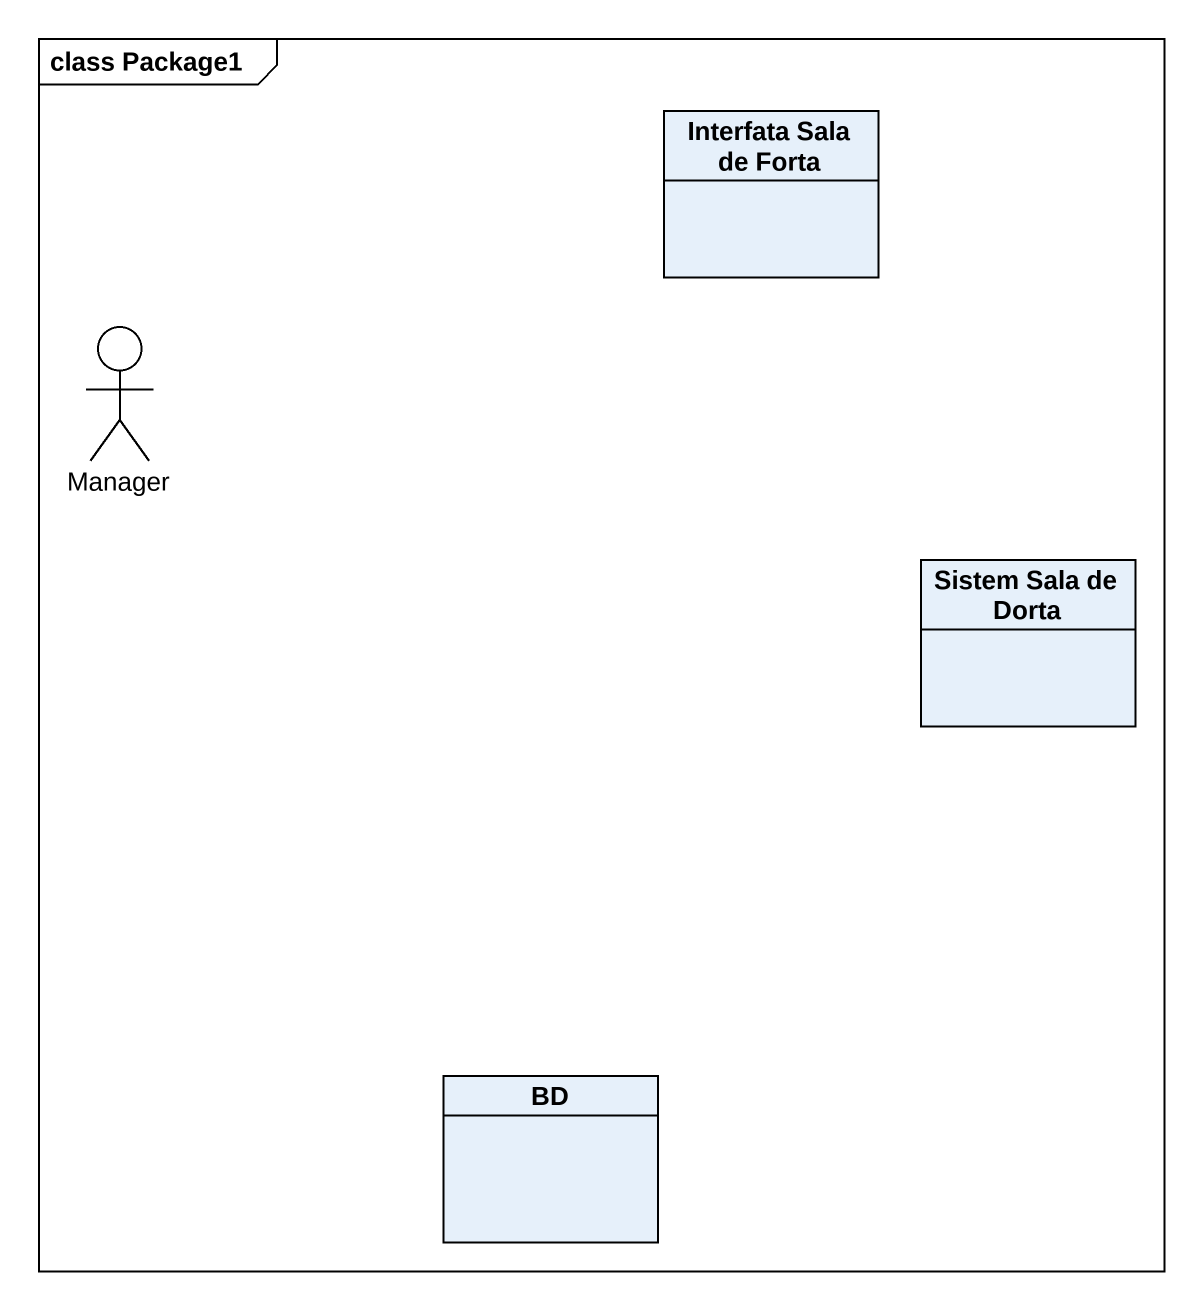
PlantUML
@startuml
mainframe class Package1
allowmixing
hide circle
hide empty members
class "Interfata Sala de Forta" as Interfata_Sala_de_Forta
actor Manager
class "Sistem Sala de Dorta" as Sistem_Sala_de_Dorta
class BD
@enduml
